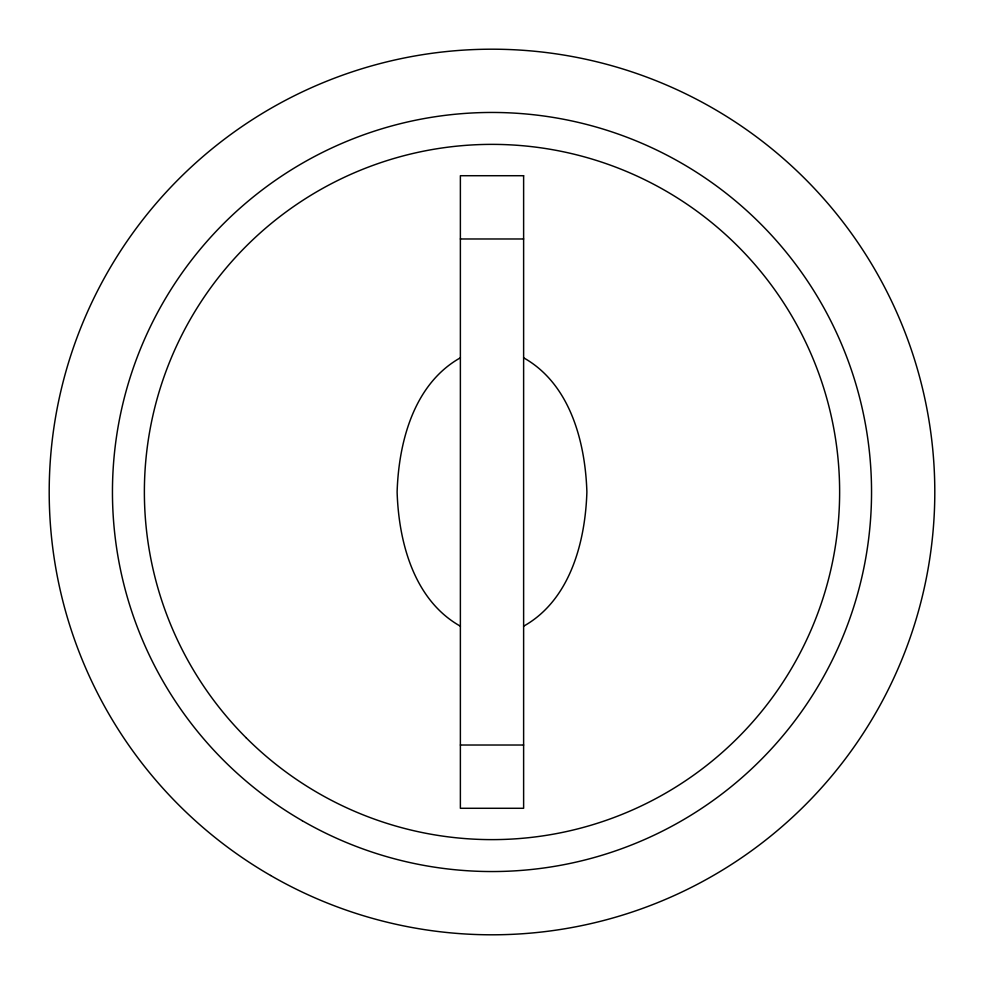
<?xml version="1.0" encoding="UTF-8"?>
<svg xmlns="http://www.w3.org/2000/svg" width="984" height="984" viewBox="0 0 984 984"><rect width="100%" height="100%" fill="white"/><g stroke="black" fill="none" stroke-linecap="round" stroke-linejoin="round"><path stroke-width="1.48" d="M460.377 357.807C413.846 383.92 398.668 442.074 397.118 492C398.668 541.926 413.846 600.08 460.377 626.193M523.623 626.193C570.154 600.08 585.332 541.926 586.882 492C585.332 442.074 570.154 383.92 523.623 357.807M460.377 238.977L523.623 238.977M460.377 745.023L523.623 745.023M523.623 175.718L460.377 175.718L460.377 808.282L523.623 808.282L523.623 175.718M246.185 737.816A347.647 347.647 0 0 0 827.79 581.974A347.647 347.647 0 0 0 402.026 156.21A347.647 347.647 0 0 0 246.185 737.816M302.223 820.693A379.541 379.541 0 0 0 871.541 492A379.541 379.541 0 0 0 302.223 163.307A379.541 379.541 0 0 0 302.223 820.693M270.6 875.477A442.8 442.8 0 0 0 934.8 492A442.8 442.8 0 0 0 270.6 108.523A442.8 442.8 0 0 0 270.6 875.477"/></g></svg>
